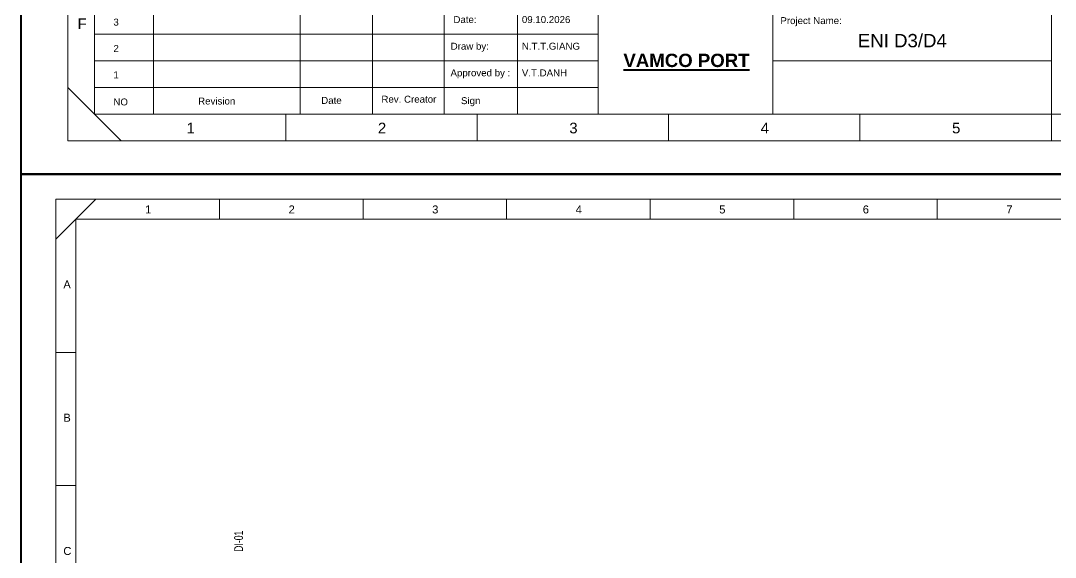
# Model space of a CAD drawing. Header units: millimetres. Extents: x 6750 to 121550, y -28210 to 66060.
# Drawn here: x 33298 to 38476, y 58201 to 60889 of the extents above; entities that cross this region are included whole.
import ezdxf

# ---------------------------------------------------------------- set-up
doc = ezdxf.new("R2010")
doc.units = ezdxf.units.MM
doc.layers.add('DN.1. NET LIEN MANH', color=7, linetype='Continuous', lineweight=40)
doc.layers.add('Z_text', color=7, linetype='Continuous')
doc.styles.get("Standard").update_dxf_attribs({"font": 'arial.ttf'})

# ---------------------------------------------------------------- blocks, each defined once
blk = doc.blocks.new('asdklnakdad')
for p, q in [((16292.99, 3398.33), (16292.99, 3101.33)), ((16712.99, 3398.33), (16292.99, 3398.33))]:
    blk.add_line(p, q)
at = {"lineweight": 5}
for p, q in [((16318.1, 3389.99), (16304.75, 3376.64)), ((16359.32, 3383.32), (16359.32, 3389.99)), ((16407.21, 3383.32), (16407.21, 3389.99)), ((16455.1, 3383.32), (16455.1, 3389.99)), ((16502.99, 3383.32), (16502.99, 3389.99)), ((16550.88, 3383.32), (16550.88, 3389.99)), ((16598.77, 3383.32), (16598.77, 3389.99)), ((16311.43, 3338.82), (16304.75, 3338.82)), ((16311.43, 3294.32), (16304.75, 3294.32)), ((16326.22, 3116.33), (16326.22, 3143.03)), ((16362.92, 3116.33), (16362.92, 3143.03)), ((16381.03, 3116.33), (16381.03, 3143.03)), ((16398.97, 3116.33), (16398.97, 3143.03)), ((16417.32, 3116.33), (16417.32, 3143.03)), ((16437.51, 3116.33), (16437.51, 3143.03)), ((16481.15, 3116.33), (16481.15, 3143.03)), ((16550.88, 3116.33), (16550.88, 3143.03)), ((16311.43, 3136.36), (16437.51, 3136.36)), ((16311.43, 3129.68), (16437.51, 3129.68)), ((16481.15, 3129.68), (16550.88, 3129.68)), ((16304.75, 3123.01), (16318.1, 3109.66)), ((16311.43, 3123.01), (16437.51, 3123.01)), ((16304.75, 3109.66), (16304.75, 3116.33)), ((16311.43, 3116.33), (16694.55, 3116.33)), ((16359.32, 3116.33), (16359.32, 3109.66)), ((16359.32, 3109.66), (16359.32, 3116.33)), ((16407.21, 3116.33), (16407.21, 3109.66)), ((16407.21, 3109.66), (16407.21, 3116.33)), ((16455.1, 3116.33), (16455.1, 3109.66)), ((16455.1, 3109.66), (16455.1, 3116.33)), ((16502.99, 3116.33), (16502.99, 3109.66)), ((16502.99, 3109.66), (16502.99, 3116.33)), ((16550.88, 3116.33), (16550.88, 3109.66)), ((16550.88, 3109.66), (16550.88, 3116.33)), ((16292.99, 3101.33), (16712.99, 3101.33))]:
    blk.add_line(p, q, dxfattribs=at)
for points in [[(16304.75, 3109.66), (16304.75, 3389.99), (16701.22, 3389.99), (16701.22, 3109.66), (16304.75, 3109.66)], [(16311.43, 3116.33), (16311.43, 3383.32), (16694.55, 3383.32), (16694.55, 3116.33)], [(16481.15, 3143.03), (16437.51, 3143.03), (16437.51, 3116.33), (16481.15, 3116.33)]]:
    blk.add_lwpolyline(points, close=True, dxfattribs=at)
at = {"layer": 'DN.1. NET LIEN MANH'}
blk.add_lwpolyline([(16292.99, 3101.33), (16712.99, 3101.33), (16712.99, 3398.33), (16292.99, 3398.33)], close=True, dxfattribs=at)
at = {"lineweight": 5, "attachment_point": 1}
for s, insert, char_height, width in [('{\\fArial|b0|i0|c0|p34;1}', (16334.48, 3387.87), 2.6698, 8.4244), ('{\\fArial|b0|i0|c0|p34;2}', (16382.37, 3387.87), 2.6698, 8.4244), ('{\\fArial|b0|i0|c0|p34;3}', (16430.26, 3387.87), 2.6698, 8.4244), ('{\\fArial|b0|i0|c0|p34;4}', (16478.15, 3387.87), 2.6698, 8.4244), ('{\\fArial|b0|i0|c0|p34;5}', (16526.04, 3387.87), 2.6698, 8.4244), ('{\\fArial|b0|i0|c0|p34;6}', (16573.93, 3387.87), 2.6698, 8.4244), ('{\\fArial|b0|i0|c0|p34;7}', (16621.82, 3387.87), 2.6698, 8.4244), ('{\\fArial|b0|i0|c0|p34;A}', (16307.22, 3362.83), 2.6698, 8.4244), ('{\\fArial|b0|i0|c0|p34;B}', (16307.22, 3318.33), 2.6698, 8.4244), ('{\\fArial|b0|i0|c0|p34;C}', (16307.22, 3273.83), 2.6698, 8.4244), ('{\\fArial|b0|i0|c0|p34;F}', (16307.22, 3140.34), 2.6698, 8.4244), ('3', (16316.19, 3140.27), 1.74, 27.6235), ('Date:', (16401.27, 3140.91), 1.735, 9.134), ('09.10.2026', (16418.4, 3140.91), 1.735, 27.6235), ('Project Name:', (16483.08, 3140.64), 1.7354, 28.7909), ('2', (16316.19, 3133.67), 1.74, 27.6235), ('Draw by:', (16400.58, 3134.23), 1.735, 27.6235), ('N.T.T.GIANG', (16418.4, 3134.23), 1.7354, 27.6235), ('Approved by :', (16400.54, 3127.56), 1.7354, 27.6235), ('V.T.DANH', (16418.4, 3127.56), 1.735, 27.6235), ('1', (16316.19, 3127.07), 1.74, 27.6235), ('NO', (16316.19, 3120.27), 1.735, 27.6235), ('Revision', (16337.39, 3120.5), 1.735, 27.6235), ('Date', (16368.19, 3120.66), 1.735, 27.6235), ('{\\fArial|b0|i0|c0|p34;Rev. Creator}', (16383.25, 3120.96), 1.7354, 29.9885), ('Sign', (16403.17, 3120.59), 1.735, 27.6235), ('{\\fArial|b0|i0|c0|p34;1}', (16334.48, 3114.21), 2.6698, 8.4244), ('{\\fArial|b0|i0|c0|p34;2}', (16382.37, 3114.21), 2.6698, 8.4244), ('{\\fArial|b0|i0|c0|p34;3}', (16430.26, 3114.21), 2.6698, 8.4244), ('{\\fArial|b0|i0|c0|p34;4}', (16478.15, 3114.21), 2.6698, 8.4244), ('{\\fArial|b0|i0|c0|p34;5}', (16526.04, 3114.21), 2.6698, 8.4244)]:
    blk.add_mtext(s, dxfattribs=dict(at, insert=insert, char_height=char_height, width=width))
at = {"layer": 'DN.1. NET LIEN MANH', "attachment_point": 1}
for s, insert, char_height, width in [('ENI D3/D4', (16502.47, 3136.43), 3.333, 61.0927), ('{\\fArial|b1|i0|c0|p34;\\LVAMCO PORT}', (16443.8, 3131.48), 3.3333, 31.9027)]:
    blk.add_mtext(s, dxfattribs=dict(at, insert=insert, char_height=char_height, width=width))

msp = doc.modelspace()

# ---------------------------------------------------------------- block references
at = {"layer": 'DN.1. NET LIEN MANH'}
for p, xscale, yscale, zscale in [((-292561.652, -1906.136), 20, 20, 20), ((-211096.706, 9145.496), 15, 15, 15)]:
    msp.add_blockref('asdklnakdad', p, dxfattribs=dict(at, xscale=xscale, yscale=yscale, zscale=zscale))

# ---------------------------------------------------------------- texts
at = {"layer": 'Z_text', "color": 0, "width": 0.7}
msp.add_text('DI-01', height=44.3564, rotation=90.000002, dxfattribs=at).set_placement((34410.893, 58228.74))

doc.saveas('drawing.dxf')
